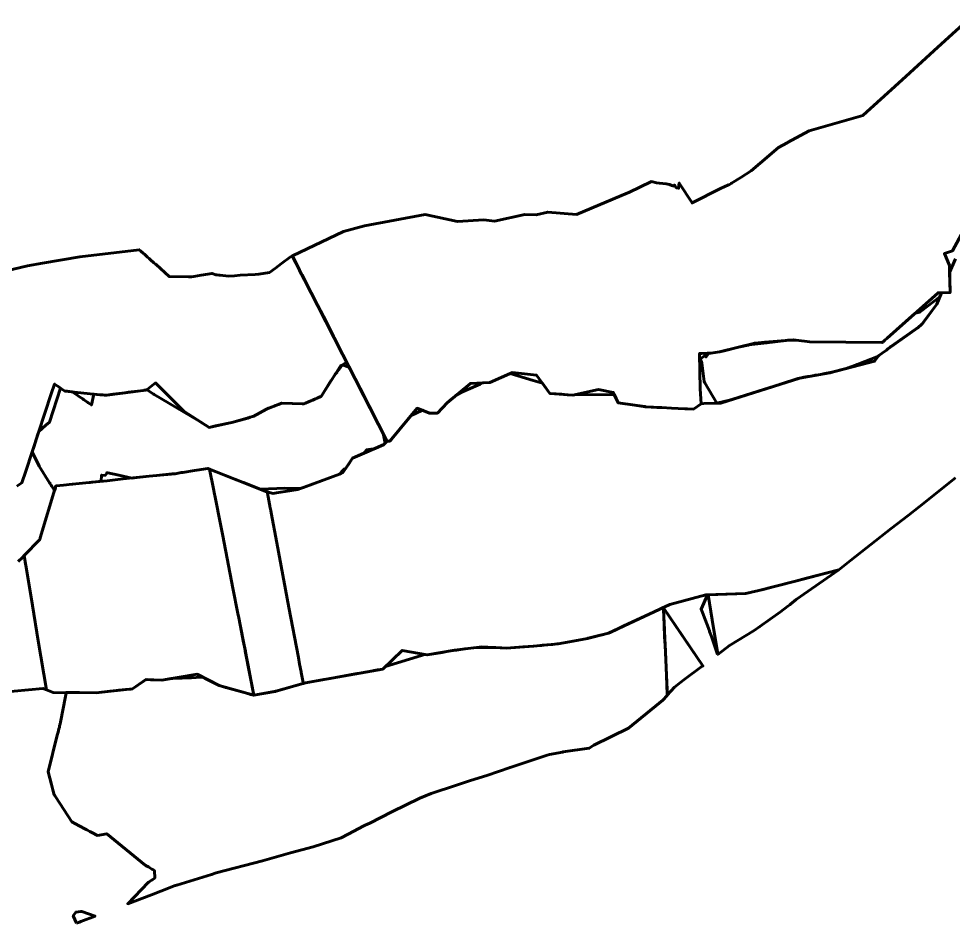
# Model space of a CAD drawing. Header units: millimetres. Extents: x -11105 to 6250, y -8045 to 7046.
# Drawn here: x -3623.6 to -3574.54, y -772.64 to -725.16 of the extents above; entities that cross this region are included whole.
import ezdxf

# ---------------------------------------------------------------- set-up
doc = ezdxf.new("R2010")
doc.units = ezdxf.units.MM
for name, color, linetype in [('C_____20241011082108351243_БДШ-1_14_17_-260_ЮЗРТ_ОР_tridb_ОР_05_19', 1, 'Continuous'), ('C_____20241011082108351243_БДШ-1_14_17_-260_ЮЗРТ_ОР_tridb_ОР_06_19', 1, 'Continuous'), ('C_____20241011082110676027_БДШ-2_14_17_-260_ЮЗРТ_ОР_tridb_ОР_05_19', 1, 'Continuous'), ('C_____20241011082110676027_БДШ-2_14_17_-260_ЮЗРТ_ОР_tridb_ОР_06_19', 1, 'Continuous'), ('C_____20241011082110676027_БДШ-2_14_17_-260_ЮЗРТ_ОР_tridb_ОР_07_19', 1, 'Continuous'), ('C_____20241011082110855158_БДШ-2_17_19_-260_ЮЗРТ_ОР_tridb_ОР_07_19', 1, 'Continuous'), ('C_____20241011082118360278_БДШ-1_11_17_-280_ЮЗРТ_ОР_tridb_ОР_12_19', 1, 'Continuous'), ('C_____20241011082118546050_БДШ-1_14_17_-280_ЮЗРТ_ОР_tridb_ОР_11_19', 1, 'Continuous'), ('C_____20241011082121635863_БДШ-2_14_17_-280_ЮЗРТ_ОР_tridb_ОР_11_19', 1, 'Continuous'), ('C_____20241011082121635863_БДШ-2_14_17_-280_ЮЗРТ_ОР_tridb_ОР_12_19', 1, 'Continuous')]:
    doc.layers.add(name, color=color, linetype=linetype)

msp = doc.modelspace()

# ---------------------------------------------------------------- linework, layer by layer
at = {"layer": 'C_____20241011082108351243_БДШ-1_14_17_-260_ЮЗРТ_ОР_tridb_ОР_05_19', "color": 18, "linetype": 'Continuous', "lineweight": 60, "ltscale": 0.09, "true_color": 0x000000}
for points in [[(-3604.256, -747.353), (-3605.676, -744.571), (-3605.677, -744.57), (-3606.199, -743.545), (-3606.985, -742.006), (-3607.066, -741.848), (-3607.066, -741.847), (-3607.066, -741.847), (-3607.273, -741.441), (-3607.274, -741.44), (-3607.602, -740.796), (-3607.602, -740.796), (-3607.602, -740.796), (-3607.747, -740.512), (-3607.748, -740.51), (-3607.89, -740.233), (-3608.574, -738.893), (-3608.725, -738.598), (-3608.851, -738.35), (-3608.851, -738.35), (-3609.234, -737.599), (-3606.545, -736.324), (-3605.446, -736.024), (-3602.268, -735.436), (-3600.571, -735.796), (-3599.187, -735.707), (-3598.616, -735.792), (-3597.025, -735.442), (-3596.441, -735.446), (-3595.829, -735.307), (-3594.315, -735.427), (-3591.631, -734.298), (-3591.618, -734.293), (-3591.579, -734.275), (-3590.388, -733.706), (-3590.117, -733.765), (-3589.963, -733.796), (-3589.619, -733.833), (-3589.433, -733.852), (-3589.307, -733.913), (-3589.226, -733.943), (-3589.183, -733.885), (-3589.083, -734.026), (-3589.054, -734.033), (-3588.963, -734.052), (-3588.928, -733.787), (-3588.252, -734.828), (-3586.753, -734.07), (-3586.535, -733.961), (-3586.37, -733.894), (-3586.332, -733.88), (-3586.319, -733.876), (-3586.308, -733.869), (-3586.202, -733.802), (-3586.188, -733.793), (-3585.69, -733.486), (-3585.149, -733.135), (-3584.678, -732.738), (-3583.724, -731.915), (-3583.262, -731.673), (-3583.24, -731.661), (-3582.099, -731.036), (-3579.288, -730.229), (-3579.277, -730.226), (-3579.265, -730.221), (-3577.42, -728.536), (-3576.827, -727.995), (-3575.568, -726.843), (-3574.576, -725.946), (-3573.709, -725.155)], [(-3573.545, -735.441), (-3574.576, -737.338), (-3575.007, -737.489), (-3574.74, -738.113), (-3574.706, -739.529), (-3575.337, -739.546), (-3578.032, -741.938), (-3578.283, -742.16), (-3582.076, -742.124), (-3582.935, -742.008), (-3584.433, -742.13), (-3584.961, -742.184), (-3586.809, -742.651), (-3587.272, -742.713), (-3587.459, -742.717), (-3587.742, -742.723), (-3587.861, -742.726), (-3587.833, -744.581), (-3587.78, -745.379), (-3588.184, -745.646), (-3588.639, -745.635), (-3589.327, -745.601), (-3589.848, -745.573), (-3590.695, -745.523), (-3591.251, -745.449), (-3592.124, -745.326), (-3592.388, -744.775), (-3593.162, -744.624), (-3594.507, -744.919), (-3595.719, -744.825), (-3596.423, -743.863), (-3597.68, -743.734), (-3598.876, -744.261), (-3599.889, -744.305), (-3601.105, -745.315), (-3601.62, -745.857), (-3602.027, -745.865), (-3602.68, -745.602), (-3604.112, -747.328), (-3604.256, -747.353)]]:
    msp.add_lwpolyline(points, dxfattribs=at)
at = {"layer": 'C_____20241011082108351243_БДШ-1_14_17_-260_ЮЗРТ_ОР_tridb_ОР_06_19', "color": 18, "linetype": 'Continuous', "lineweight": 60, "ltscale": 0.09, "true_color": 0x000000}
msp.add_lwpolyline([(-3624.986, -738.574), (-3623.135, -738.133), (-3622.348, -737.985), (-3620.394, -737.65), (-3619.953, -737.601), (-3619.794, -737.58), (-3617.27, -737.285), (-3617.197, -737.35), (-3617.128, -737.411), (-3617.107, -737.43), (-3617.039, -737.49), (-3617.002, -737.522), (-3616.94, -737.577), (-3616.885, -737.626), (-3616.834, -737.671), (-3616.759, -737.737), (-3616.679, -737.808), (-3616.499, -737.967), (-3616.423, -738.035), (-3616.391, -738.063), (-3615.7, -738.696), (-3614.683, -738.698), (-3614.594, -738.699), (-3614.528, -738.699), (-3614.523, -738.698), (-3614.398, -738.686), (-3614.014, -738.624), (-3613.667, -738.568), (-3613.458, -738.535), (-3613.452, -738.536), (-3613.451, -738.537), (-3613.253, -738.594), (-3613.221, -738.603), (-3613.206, -738.604), (-3613.068, -738.618), (-3613.025, -738.622), (-3613.017, -738.623), (-3612.589, -738.665), (-3612.264, -738.645), (-3611.977, -738.626), (-3611.189, -738.576), (-3611.016, -738.565), (-3610.996, -738.564), (-3610.99, -738.563), (-3610.431, -738.474), (-3610.127, -738.252), (-3609.801, -738.012), (-3609.324, -737.662), (-3609.322, -737.66), (-3609.243, -737.603), (-3608.864, -738.342), (-3608.851, -738.369), (-3608.752, -738.562), (-3608.695, -738.673), (-3608.602, -738.855), (-3608.601, -738.856), (-3607.915, -740.196), (-3607.914, -740.198), (-3606.6, -742.763), (-3606.585, -742.793), (-3606.558, -742.846), (-3606.536, -742.887), (-3606.507, -742.945), (-3606.481, -742.995), (-3606.452, -743.052), (-3606.425, -743.105), (-3606.398, -743.158), (-3606.388, -743.177), (-3606.44, -743.212), (-3606.608, -743.325), (-3606.654, -743.356), (-3606.722, -743.401), (-3606.724, -743.406), (-3606.727, -743.411), (-3607.724, -744.986), (-3607.784, -745.012), (-3607.935, -745.077), (-3608.022, -745.114), (-3608.159, -745.173), (-3608.257, -745.215), (-3608.382, -745.269), (-3608.536, -745.335), (-3608.635, -745.378), (-3608.654, -745.377), (-3609.791, -745.334), (-3609.883, -745.37), (-3610.119, -745.462), (-3610.196, -745.493), (-3610.459, -745.596), (-3610.589, -745.647), (-3611.296, -746.032), (-3611.318, -746.044), (-3611.45, -746.081), (-3611.579, -746.117), (-3612.405, -746.346), (-3613.273, -746.535), (-3613.609, -746.608), (-3613.621, -746.6), (-3614.935, -745.765), (-3615.231, -745.467), (-3615.284, -745.414), (-3616.016, -744.675), (-3616.388, -744.3), (-3616.414, -744.274), (-3616.858, -744.612), (-3616.903, -744.647), (-3617.026, -744.662), (-3617.053, -744.666), (-3617.351, -744.704), (-3617.695, -744.748), (-3617.833, -744.766), (-3618.022, -744.79), (-3618.184, -744.81), (-3618.506, -744.852), (-3618.643, -744.869), (-3618.994, -744.914), (-3619.056, -744.922), (-3619.186, -744.909), (-3619.332, -744.893), (-3620.85, -744.736), (-3621.17, -744.703), (-3621.175, -744.702), (-3621.346, -744.586), (-3621.493, -744.488), (-3621.717, -744.337), (-3621.717, -744.338), (-3621.888, -744.854), (-3623.23, -748.913), (-3623.429, -749.516), (-3623.698, -749.688)], dxfattribs=at)
at = {"layer": 'C_____20241011082110676027_БДШ-2_14_17_-260_ЮЗРТ_ОР_tridb_ОР_05_19', "color": 18, "linetype": 'Continuous', "lineweight": 60, "ltscale": 0.09, "true_color": 0x000000}
for points in [[(-3608.655, -760.048), (-3608.665, -760.051), (-3608.672, -760.013), (-3608.673, -760.008), (-3608.771, -759.483), (-3608.779, -759.441), (-3608.854, -759.044), (-3608.855, -759.04), (-3608.92, -758.694), (-3609.412, -756.073), (-3609.503, -755.585), (-3610.05, -752.674), (-3610.345, -751.102), (-3610.371, -750.966), (-3610.41, -750.755), (-3610.417, -750.72), (-3610.433, -750.637), (-3610.54, -750.064), (-3610.541, -750.058), (-3610.543, -750.05), (-3610.544, -750.042), (-3610.544, -750.042), (-3610.553, -749.997), (-3610.55, -749.998), (-3610.245, -750.077), (-3610.075, -750.05), (-3609.606, -749.977), (-3608.949, -749.875), (-3606.755, -749.073), (-3606.575, -748.967), (-3606.496, -748.852), (-3606.214, -748.437), (-3606.072, -748.228), (-3605.339, -747.907), (-3604.427, -747.507), (-3604.272, -747.356), (-3604.184, -747.34), (-3604.166, -747.337), (-3604.112, -747.328), (-3604.066, -747.272), (-3604.042, -747.242), (-3602.995, -745.982), (-3602.434, -745.725), (-3602.406, -745.713), (-3602.34, -745.739), (-3602.108, -745.832), (-3602.083, -745.842), (-3602.072, -745.847), (-3602.027, -745.865), (-3601.62, -745.857), (-3601.105, -745.315), (-3600.972, -745.205), (-3600.684, -744.965), (-3600.633, -744.923), (-3600.608, -744.912), (-3600.596, -744.905), (-3600.296, -744.735), (-3599.625, -744.446), (-3599.378, -744.341), (-3599.246, -744.277), (-3599.214, -744.275), (-3598.876, -744.261), (-3597.794, -743.785), (-3596.6, -744.145), (-3596.108, -744.293), (-3595.719, -744.825), (-3595.392, -744.85), (-3595.081, -744.874), (-3594.814, -744.895), (-3594.507, -744.919), (-3594.419, -744.899), (-3594.336, -744.881), (-3594.111, -744.883), (-3592.328, -744.9), (-3592.124, -745.326), (-3591.251, -745.449), (-3590.724, -745.519), (-3590.695, -745.523), (-3590.108, -745.558), (-3589.848, -745.573), (-3589.327, -745.601), (-3588.639, -745.635), (-3588.492, -745.638), (-3588.184, -745.646), (-3587.78, -745.379), (-3587.781, -745.376), (-3587.641, -745.358), (-3586.739, -745.33), (-3582.604, -744.02), (-3581.022, -743.737), (-3578.669, -743.142), (-3578.443, -742.832), (-3578.05, -742.552), (-3577.967, -742.493), (-3576.407, -741.382), (-3576.183, -741.19), (-3575.403, -740.148), (-3575.158, -739.542), (-3574.706, -739.529), (-3574.731, -738.486), (-3574.424, -737.765)], [(-3574.418, -749.262), (-3576.34, -750.779), (-3576.911, -751.228), (-3577.795, -751.922), (-3579.93, -753.605), (-3580.54, -754.081), (-3582.825, -754.686), (-3584.822, -755.192), (-3585.44, -755.326), (-3587.532, -755.406), (-3589.42, -755.903), (-3592.643, -757.417), (-3593.748, -757.69), (-3595.286, -757.971), (-3596.565, -758.093), (-3598.004, -758.194), (-3599.292, -758.13), (-3600.72, -758.307), (-3602.161, -758.557), (-3603.468, -758.316), (-3604.488, -759.295), (-3605.976, -759.559), (-3607.461, -759.829), (-3608.631, -760.041), (-3608.655, -760.048)]]:
    msp.add_lwpolyline(points, dxfattribs=at)
at = {"layer": 'C_____20241011082110676027_БДШ-2_14_17_-260_ЮЗРТ_ОР_tridb_ОР_06_19', "color": 18, "linetype": 'Continuous', "lineweight": 60, "ltscale": 0.09, "true_color": 0x000000}
msp.add_lwpolyline([(-3611.558, -759.101), (-3611.975, -756.976), (-3612.046, -756.614), (-3612.092, -756.379), (-3612.352, -755.053), (-3612.891, -752.308), (-3612.996, -751.773), (-3613.308, -750.184), (-3613.321, -750.118), (-3613.377, -749.83), (-3613.58, -748.798), (-3610.589, -749.987), (-3610.584, -749.989), (-3610.553, -749.997), (-3610.544, -750.042), (-3610.544, -750.042), (-3610.543, -750.05), (-3610.541, -750.058), (-3610.54, -750.064), (-3610.433, -750.637), (-3610.417, -750.72), (-3610.41, -750.755), (-3610.371, -750.966), (-3610.345, -751.102), (-3610.05, -752.674), (-3609.504, -755.584), (-3609.412, -756.072), (-3608.92, -758.694), (-3608.855, -759.04), (-3608.854, -759.044), (-3608.779, -759.441), (-3608.771, -759.483), (-3608.673, -760.008), (-3608.672, -760.013), (-3608.665, -760.051), (-3608.655, -760.048), (-3608.631, -760.041), (-3608.663, -760.05), (-3610.108, -760.462), (-3610.134, -760.467), (-3611.249, -760.673), (-3611.39, -759.953), (-3611.391, -759.953), (-3611.558, -759.101)], dxfattribs=at)
at = {"layer": 'C_____20241011082110676027_БДШ-2_14_17_-260_ЮЗРТ_ОР_tridb_ОР_07_19', "color": 18, "linetype": 'Continuous', "lineweight": 60, "ltscale": 0.09, "true_color": 0x000000}
msp.add_lwpolyline([(-3622.148, -760.378), (-3622.571, -757.811), (-3622.877, -755.951), (-3623.226, -753.837), (-3623.235, -753.781), (-3623.275, -753.537), (-3623.309, -753.333), (-3622.496, -752.501), (-3622.474, -752.426), (-3622.47, -752.413), (-3621.642, -749.685), (-3621.638, -749.684), (-3621.638, -749.683), (-3621.252, -749.644), (-3620.787, -749.598), (-3620.766, -749.596), (-3620.077, -749.524), (-3619.727, -749.488), (-3619.727, -749.488), (-3619.343, -749.448), (-3618.947, -749.407), (-3618.121, -749.316), (-3616.742, -749.174), (-3616.365, -749.138), (-3615.394, -749.039), (-3615.062, -748.983), (-3615.04, -748.98), (-3614.977, -748.972), (-3614.367, -748.872), (-3614.252, -748.853), (-3614.244, -748.852), (-3613.678, -748.759), (-3613.58, -748.798), (-3613.377, -749.83), (-3613.321, -750.118), (-3613.308, -750.184), (-3612.996, -751.773), (-3612.891, -752.308), (-3612.352, -755.053), (-3612.092, -756.379), (-3612.046, -756.614), (-3611.975, -756.976), (-3611.812, -757.806), (-3611.812, -757.806), (-3611.702, -758.364), (-3611.701, -758.37), (-3611.705, -758.365), (-3611.258, -760.674), (-3613.077, -760.167), (-3614.222, -759.569), (-3616.091, -759.88), (-3616.918, -759.846), (-3617.626, -760.335), (-3619.532, -760.539), (-3621.785, -760.519), (-3622.148, -760.378)], dxfattribs=at)
at = {"layer": 'C_____20241011082110855158_БДШ-2_17_19_-260_ЮЗРТ_ОР_tridb_ОР_07_19', "color": 18, "linetype": 'Continuous', "lineweight": 60, "ltscale": 0.09, "true_color": 0x000000}
msp.add_lwpolyline([(-3623.62, -753.653), (-3623.406, -753.433), (-3623.309, -753.333), (-3622.877, -755.951), (-3622.571, -757.811), (-3622.148, -760.378), (-3622.326, -760.309), (-3622.327, -760.308), (-3624.61, -760.523)], dxfattribs=at)
at = {"layer": 'C_____20241011082118360278_БДШ-1_11_17_-280_ЮЗРТ_ОР_tridb_ОР_12_19', "color": 18, "linetype": 'Continuous', "lineweight": 60, "ltscale": 0.09, "true_color": 0x000000}
for points in [[(-3621.715, -749.925), (-3621.859, -749.7), (-3621.87, -749.683), (-3621.873, -749.678), (-3621.893, -749.648), (-3621.898, -749.639), (-3621.928, -749.593), (-3621.937, -749.579), (-3621.976, -749.518), (-3622.53, -748.652), (-3622.894, -747.898), (-3622.812, -747.65), (-3622.588, -746.972), (-3622.541, -746.828), (-3622.174, -746.5), (-3621.99, -746.336), (-3621.396, -744.553), (-3621.347, -744.586), (-3621.344, -744.588), (-3621.175, -744.702), (-3621.107, -744.709), (-3621.049, -744.715), (-3620.799, -744.741), (-3620.555, -744.905), (-3620.4, -745.009), (-3620.238, -745.118), (-3620.18, -745.157), (-3620.043, -745.249), (-3619.97, -745.298), (-3619.944, -745.315), (-3619.779, -745.426), (-3619.652, -744.86), (-3619.289, -744.898), (-3619.186, -744.909), (-3619.097, -744.918), (-3619.056, -744.922), (-3618.973, -744.911), (-3617.616, -744.738), (-3617.34, -744.702), (-3616.903, -744.647), (-3616.871, -744.622), (-3616.871, -744.622), (-3616.805, -744.667), (-3616.525, -744.862), (-3616.494, -744.883), (-3614.174, -746.249), (-3613.941, -746.397), (-3613.609, -746.608), (-3612.752, -746.421), (-3612.405, -746.346), (-3611.604, -746.123), (-3611.583, -746.118), (-3611.561, -746.111), (-3611.448, -746.08), (-3611.318, -746.044), (-3611.296, -746.032), (-3610.861, -745.795), (-3610.589, -745.647), (-3610.491, -745.609), (-3610.294, -745.531), (-3610.237, -745.509), (-3609.96, -745.4), (-3609.838, -745.352), (-3609.791, -745.334), (-3608.725, -745.374), (-3608.654, -745.377), (-3608.635, -745.378), (-3608.538, -745.336), (-3608.39, -745.272), (-3608.268, -745.22), (-3608.172, -745.179), (-3608.145, -745.167), (-3608.012, -745.11), (-3607.928, -745.074), (-3607.782, -745.011), (-3607.724, -744.986), (-3607.67, -744.901), (-3607.188, -744.139), (-3607.18, -744.126), (-3606.987, -743.82), (-3606.959, -743.777), (-3606.889, -743.704), (-3606.885, -743.699), (-3606.748, -743.521), (-3606.624, -743.336), (-3606.618, -743.332), (-3606.269, -743.453), (-3606.259, -743.433), (-3606.258, -743.431), (-3606.042, -743.854), (-3605.814, -744.299), (-3604.819, -746.249), (-3604.743, -746.398), (-3604.726, -746.432), (-3604.684, -746.513), (-3604.62, -746.639), (-3604.573, -746.732), (-3604.448, -746.977), (-3604.456, -747.007), (-3604.456, -747.008), (-3604.363, -747.445), (-3604.427, -747.507), (-3604.438, -747.512), (-3604.457, -747.521), (-3604.975, -747.748), (-3604.977, -747.746), (-3604.98, -747.743), (-3605.338, -747.782), (-3605.346, -747.793), (-3605.485, -747.971), (-3606.072, -748.228), (-3606.26, -748.505), (-3606.452, -748.786), (-3606.454, -748.787), (-3606.476, -748.787), (-3606.5, -748.787), (-3606.5, -748.787), (-3606.505, -748.788), (-3606.613, -748.906), (-3606.635, -748.929), (-3606.636, -748.931), (-3606.646, -748.941), (-3606.728, -749.031), (-3606.754, -749.059), (-3608.648, -749.763), (-3608.697, -749.782), (-3608.725, -749.788), (-3608.726, -749.788), (-3608.74, -749.791), (-3608.75, -749.793), (-3608.894, -749.824), (-3609.633, -749.794), (-3610.906, -749.856), (-3611.786, -749.511), (-3611.852, -749.485), (-3613.632, -748.777), (-3613.678, -748.759), (-3614.252, -748.853), (-3614.367, -748.872), (-3614.977, -748.972), (-3615.04, -748.98), (-3615.057, -748.982), (-3615.144, -748.997), (-3615.394, -749.039), (-3615.507, -749.051), (-3615.51, -749.051), (-3615.561, -749.056), (-3616.365, -749.138), (-3616.744, -749.174), (-3617.53, -749.255), (-3617.652, -749.268), (-3618.34, -749.118), (-3618.925, -748.991), (-3618.935, -748.988), (-3618.956, -748.984), (-3618.972, -749.005), (-3619.067, -749.128), (-3619.245, -749.111), (-3619.271, -749.437), (-3619.555, -749.468), (-3619.559, -749.469), (-3619.767, -749.492), (-3619.767, -749.492), (-3619.845, -749.5), (-3620.077, -749.524), (-3620.766, -749.596), (-3620.785, -749.597), (-3620.787, -749.598), (-3621.252, -749.644), (-3621.638, -749.683), (-3621.638, -749.684), (-3621.642, -749.685), (-3621.693, -749.852), (-3621.715, -749.925)], [(-3586.911, -758.534), (-3587.238, -757.591), (-3587.331, -757.324), (-3587.344, -757.285), (-3587.712, -756.328), (-3587.776, -756.16), (-3587.449, -755.403), (-3587.426, -755.402), (-3585.911, -755.344), (-3587.415, -755.402), (-3587.2, -756.717), (-3587.197, -756.736), (-3587.013, -757.859), (-3586.908, -758.506), (-3586.907, -758.512), (-3586.904, -758.529), (-3586.907, -758.531), (-3586.911, -758.534)]]:
    msp.add_lwpolyline(points, dxfattribs=at)
at = {"layer": 'C_____20241011082118546050_БДШ-1_14_17_-280_ЮЗРТ_ОР_tridb_ОР_11_19', "color": 18, "linetype": 'Continuous', "lineweight": 60, "ltscale": 0.09, "true_color": 0x000000}
for points in [[(-3586.944, -745.337), (-3587.581, -744.269), (-3587.601, -744.236), (-3587.624, -744.201), (-3587.747, -743.215), (-3587.815, -743.037), (-3587.822, -743.019), (-3587.824, -743.011), (-3587.824, -743.01), (-3587.783, -742.983), (-3587.631, -742.884), (-3587.615, -742.874), (-3587.578, -742.849), (-3587.52, -742.908), (-3587.373, -742.716), (-3587.277, -742.714), (-3587.272, -742.713), (-3587.269, -742.713), (-3586.811, -742.652), (-3586.809, -742.651), (-3586.637, -742.608), (-3585.738, -742.381), (-3585.728, -742.378), (-3585.315, -742.288), (-3585.281, -742.284), (-3584.324, -742.176), (-3583.308, -742.042), (-3583.229, -742.032), (-3582.794, -742.027), (-3582.076, -742.124), (-3578.283, -742.16), (-3578.229, -742.112), (-3578.114, -742.01), (-3578.032, -741.938), (-3578.016, -741.924), (-3576.54, -740.614), (-3576.294, -740.562), (-3576.291, -740.561), (-3576.211, -740.499), (-3575.244, -739.753), (-3575.403, -740.148), (-3576.09, -741.066), (-3576.178, -741.183), (-3576.183, -741.187), (-3576.26, -741.256), (-3576.276, -741.27), (-3576.353, -741.336), (-3577.815, -742.372), (-3577.866, -742.408), (-3577.951, -742.469), (-3577.989, -742.496), (-3578.044, -742.548), (-3578.097, -742.586), (-3578.443, -742.832), (-3578.449, -742.84), (-3578.467, -742.866), (-3579.591, -743.305), (-3580.064, -743.49), (-3580.102, -743.504), (-3580.993, -743.73), (-3581.022, -743.737), (-3581.089, -743.749), (-3581.203, -743.769), (-3581.241, -743.776), (-3581.282, -743.783), (-3581.329, -743.792), (-3581.37, -743.799), (-3581.416, -743.807), (-3581.609, -743.842), (-3581.789, -743.874), (-3581.796, -743.875), (-3581.809, -743.875), (-3581.826, -743.881), (-3581.846, -743.884), (-3582.1, -743.93), (-3582.179, -743.944), (-3582.249, -743.956), (-3582.276, -743.961), (-3582.368, -743.978), (-3582.376, -743.979), (-3582.379, -743.98), (-3582.386, -743.981), (-3582.604, -744.02), (-3582.702, -744.051), (-3583.614, -744.34), (-3584.503, -744.622), (-3586.111, -745.131), (-3586.291, -745.176), (-3586.944, -745.337)], [(-3586.904, -758.529), (-3586.906, -758.514), (-3586.907, -758.512), (-3586.907, -758.511), (-3586.908, -758.506), (-3587.013, -757.859), (-3587.197, -756.736), (-3587.2, -756.717), (-3587.415, -755.402), (-3585.911, -755.344), (-3585.444, -755.327), (-3585.44, -755.326), (-3585.438, -755.326), (-3585.438, -755.326), (-3584.909, -755.211), (-3584.822, -755.192), (-3584.453, -755.098), (-3583.989, -754.981), (-3582.831, -754.688), (-3582.241, -754.532), (-3580.54, -754.081), (-3582.794, -755.649), (-3583.088, -755.894), (-3583.123, -755.922), (-3583.219, -755.994), (-3583.229, -756.002), (-3583.609, -756.291), (-3584.691, -757.064), (-3584.692, -757.065), (-3584.989, -757.277), (-3586.291, -758.059), (-3586.904, -758.529)]]:
    msp.add_lwpolyline(points, dxfattribs=at)
at = {"layer": 'C_____20241011082121635863_БДШ-2_14_17_-280_ЮЗРТ_ОР_tridb_ОР_11_19', "color": 18, "linetype": 'Continuous', "lineweight": 60, "ltscale": 0.09, "true_color": 0x000000}
msp.add_lwpolyline([(-3589.578, -760.143), (-3589.599, -759.648), (-3589.655, -758.368), (-3589.671, -758.015), (-3589.672, -757.974), (-3589.673, -757.964), (-3589.673, -757.951), (-3589.675, -757.924), (-3589.711, -757.091), (-3589.712, -757.073), (-3589.738, -756.463), (-3589.749, -756.219), (-3589.749, -756.214), (-3589.755, -756.086), (-3587.684, -759.13), (-3587.72, -759.144), (-3587.721, -759.145), (-3588.682, -759.869), (-3588.835, -759.984), (-3589.176, -760.24), (-3589.555, -760.668), (-3589.555, -760.666), (-3589.556, -760.636), (-3589.578, -760.143)], dxfattribs=at)
at = {"layer": 'C_____20241011082121635863_БДШ-2_14_17_-280_ЮЗРТ_ОР_tridb_ОР_12_19', "color": 18, "linetype": 'Continuous', "lineweight": 60, "ltscale": 0.09, "true_color": 0x000000}
for points in [[(-3616.636, -771.141), (-3617.875, -771.614), (-3616.806, -770.506), (-3616.799, -770.502), (-3616.77, -770.482), (-3616.624, -770.385), (-3616.619, -770.382), (-3616.585, -770.359), (-3616.507, -770.305), (-3616.455, -770.27), (-3616.476, -769.873), (-3616.56, -769.823), (-3616.606, -769.796), (-3616.668, -769.76), (-3616.712, -769.733), (-3616.792, -769.686), (-3616.902, -769.621), (-3616.917, -769.612), (-3616.942, -769.597), (-3616.967, -769.583), (-3618.976, -767.939), (-3619.463, -768.031), (-3619.754, -767.876), (-3619.857, -767.822), (-3620.021, -767.735), (-3620.16, -767.661), (-3620.354, -767.558), (-3620.43, -767.518), (-3620.805, -767.319), (-3621.651, -766.013), (-3621.704, -765.932), (-3621.73, -765.891), (-3621.781, -765.705), (-3621.802, -765.628), (-3621.878, -765.35), (-3622.056, -764.699), (-3621.572, -762.768), (-3621.53, -762.605), (-3621.511, -762.527), (-3621.488, -762.436), (-3621.464, -762.342), (-3621.454, -762.298), (-3621.432, -762.212), (-3621.412, -762.133), (-3621.4, -762.086), (-3621.143, -760.735), (-3621.14, -760.722), (-3621.112, -760.571), (-3621.103, -760.525), (-3621.074, -760.525), (-3620.558, -760.53), (-3620.401, -760.531), (-3619.532, -760.539), (-3618.822, -760.463), (-3618.462, -760.425), (-3618.338, -760.411), (-3617.992, -760.374), (-3617.714, -760.345), (-3617.626, -760.335), (-3617.015, -759.913), (-3616.946, -759.866), (-3616.933, -759.857), (-3616.858, -759.849), (-3616.682, -759.856), (-3616.092, -759.88), (-3616.091, -759.88), (-3615.592, -759.797), (-3615.515, -759.784), (-3614.536, -759.749), (-3614.031, -759.726), (-3613.931, -759.721), (-3613.7, -759.842), (-3613.077, -760.167), (-3612.727, -760.265), (-3611.572, -760.587), (-3611.431, -760.626), (-3611.258, -760.674), (-3611.265, -760.635), (-3611.274, -760.588), (-3611.266, -760.591), (-3611.265, -760.591), (-3611.257, -760.632), (-3611.249, -760.673), (-3610.293, -760.496), (-3610.108, -760.462), (-3610.019, -760.437), (-3609.91, -760.406), (-3609.889, -760.4), (-3608.688, -760.057), (-3608.652, -760.047), (-3608.542, -760.025), (-3607.586, -759.851), (-3607.461, -759.829), (-3607.251, -759.79), (-3606.214, -759.603), (-3606.134, -759.588), (-3605.831, -759.534), (-3605.831, -759.534), (-3605.829, -759.533), (-3605.699, -759.51), (-3605.42, -759.46), (-3605.007, -759.387), (-3604.959, -759.378), (-3604.764, -759.344), (-3604.488, -759.295), (-3604.346, -759.159), (-3602.453, -758.586), (-3602.29, -758.533), (-3602.161, -758.557), (-3601.376, -758.421), (-3601.131, -758.378), (-3600.911, -758.34), (-3600.621, -758.3), (-3600.183, -758.24), (-3599.554, -758.164), (-3598.556, -758.166), (-3598.235, -758.183), (-3598.004, -758.194), (-3597.129, -758.133), (-3596.585, -758.095), (-3596.565, -758.093), (-3596.248, -758.063), (-3596.134, -758.052), (-3596.114, -758.05), (-3596.051, -758.044), (-3596.041, -758.043), (-3595.872, -758.027), (-3595.815, -758.022), (-3595.573, -757.999), (-3595.326, -757.975), (-3595.292, -757.972), (-3595.286, -757.971), (-3594.691, -757.862), (-3593.75, -757.69), (-3593.748, -757.69), (-3593.714, -757.682), (-3593.706, -757.68), (-3593.698, -757.678), (-3593.072, -757.523), (-3593.036, -757.514), (-3592.643, -757.417), (-3592.515, -757.357), (-3592.223, -757.22), (-3591.827, -757.034), (-3590.017, -756.184), (-3589.768, -756.067), (-3589.766, -756.069), (-3587.684, -759.13), (-3589.755, -756.086), (-3589.749, -756.214), (-3589.735, -756.528), (-3589.735, -756.54), (-3589.705, -757.225), (-3589.704, -757.254), (-3589.703, -757.279), (-3589.701, -757.321), (-3589.687, -757.648), (-3589.567, -760.385), (-3589.563, -760.481), (-3589.556, -760.636), (-3589.555, -760.668), (-3589.563, -760.676), (-3589.566, -760.68), (-3589.792, -760.922), (-3589.984, -761.079), (-3591.593, -762.396), (-3593.401, -763.298), (-3593.648, -763.455), (-3595.013, -763.643), (-3595.061, -763.65), (-3595.736, -763.785), (-3595.861, -763.823), (-3597.808, -764.462), (-3599.02, -764.878), (-3599.88, -765.14), (-3600.615, -765.385), (-3601.952, -765.822), (-3602.535, -766.078), (-3604.012, -766.793), (-3605.168, -767.385), (-3605.405, -767.493), (-3605.481, -767.527), (-3606.299, -767.963), (-3606.664, -768.155), (-3608.136, -768.623), (-3609.335, -768.945), (-3610.806, -769.356), (-3613.231, -769.997), (-3613.477, -770.088), (-3615.302, -770.632), (-3615.382, -770.663), (-3616.141, -770.953), (-3616.636, -771.141)], [(-3620.572, -772.642), (-3620.732, -772.248), (-3620.597, -772.06), (-3620.33, -772.03), (-3620.321, -772.029), (-3620.286, -772.025), (-3619.586, -772.266), (-3620.337, -772.553), (-3620.403, -772.578), (-3620.572, -772.642)]]:
    msp.add_lwpolyline(points, dxfattribs=at)

doc.saveas('drawing.dxf')
